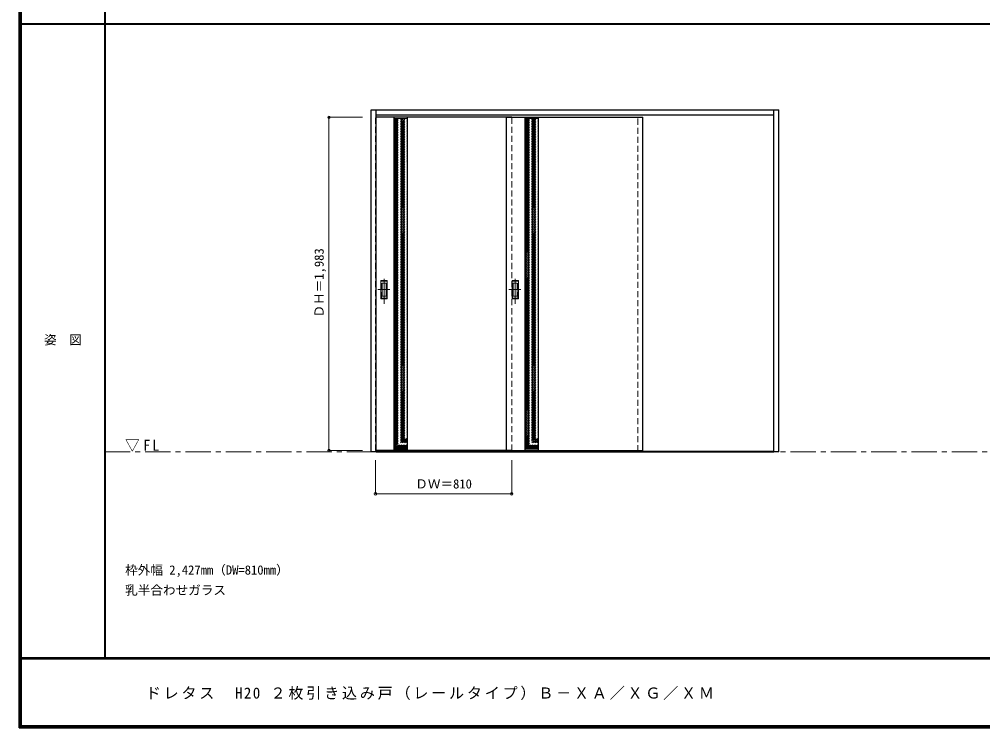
# Model space of a CAD drawing. Units: millimetres, scale not verified. Extents: x -6000 to 5700, y -4307 to 4260.
# Drawn here: x -6000 to -267, y -4205 to 12 of the extents above; entities that cross this region are included whole.
import ezdxf
from ezdxf.enums import TextEntityAlignment as Align

# ---------------------------------------------------------------- set-up
doc = ezdxf.new("R2010")
doc.units = ezdxf.units.MM
doc.header["$LTSCALE"] = 30
doc.header["$PDMODE"] = 32
doc.header["$PDSIZE"] = 15
doc.linetypes.add('CHAIN1', pattern=[8, 5, -1, 1, -1])
doc.linetypes.add('DASHED1', pattern=[1.8, 1.2, -0.6])
for name, color, linetype, lineweight in [('0-1_通り芯', 7, 'CHAIN1', 18), ('0-2_扉', 4, 'DASHED1', 9), ('0-3_仕上げ', 3, 'Continuous', 25), ('0-4_枠', 3, 'Continuous', 25), ('0-6_引手', 7, 'Continuous', 18), ('0-B_寸法', 4, 'Continuous', 9), ('0-C_ハッチ', 4, 'DASHED1', 9), ('F-1_枠', 6, 'Continuous', 40), ('F-A_文字', 7, 'Continuous', 18)]:
    doc.layers.add(name, color=color, linetype=linetype, lineweight=lineweight)
doc.layers.add('0-A_文字', color=7, linetype='Continuous')
doc.styles.add('ＭＳ ゴシック', font='')
doc.styles.get('ＭＳ ゴシック').set_extended_font_data('MS Gothic')

msp = doc.modelspace()

# ---------------------------------------------------------------- linework, layer by layer
at = {"layer": '0-1_通り芯'}
msp.add_line((-5490, -2562.5), (100, -2562.5), dxfattribs=at)
at = {"layer": '0-2_扉'}
for p, q in [((-3880, -2554.5), (-3880, -571.5)), ((-3877, -571.5), (-3880, -571.5)), ((-3070, -2554.5), (-3070, -571.5)), ((-2320, -2559.5), (-2320, -557.5)), ((-2290, -2559.5), (-2290, -557.5)), ((-3877, -2554.5), (-3880, -2554.5))]:
    msp.add_line(p, q, dxfattribs=at)
at = {"layer": '0-2_扉', "color": 3, "linetype": 'Continuous', "lineweight": 25}
for p, q in [((-3070, -571.5), (-3877, -571.5)), ((-3070, -571.5), (-3100, -571.5)), ((-3100, -2554.5), (-3100, -571.5)), ((-3100, -571.5), (-2290, -571.5)), ((-2290, -2554.5), (-2290, -571.5)), ((-3070, -2554.5), (-3877, -2554.5)), ((-3070, -2554.5), (-3100, -2554.5)), ((-3100, -2554.5), (-2290, -2554.5)), ((-3100, -2562.5), (-3070, -2562.5))]:
    msp.add_line(p, q, dxfattribs=at)
at = {"layer": '0-3_仕上げ'}
for p, q in [((-3770, -2554.5), (-3770, -571.5)), ((-3690, -2554.5), (-3690, -571.5)), ((-2990, -2554.5), (-2990, -571.5)), ((-2910, -2554.5), (-2910, -571.5))]:
    msp.add_line(p, q, dxfattribs=at)
at = {"layer": '0-3_仕上げ', "color": 7, "lineweight": 18}
for p, q in [((-3690, -579.5), (-3770, -579.5)), ((-2910, -579.5), (-2990, -579.5)), ((-3690, -2546.5), (-3770, -2546.5)), ((-2910, -2546.5), (-2990, -2546.5))]:
    msp.add_line(p, q, dxfattribs=at)
at = {"layer": '0-4_枠'}
for p, q in [((-3907, -527.5), (-1480, -527.5)), ((-3877, -2562.5), (-3877, -527.5)), ((-3877, -557.5), (-1510, -557.5)), ((-1510, -2562.5), (-1510, -527.5)), ((-1480, -2562.5), (-1480, -527.5)), ((-3877, -2559.5), (-1510, -2559.5)), ((-3877, -2562.5), (-1510, -2562.5)), ((-1480, -2562.5), (-1510, -2562.5))]:
    msp.add_line(p, q, dxfattribs=at)
msp.add_lwpolyline([(-3877, -2562.5), (-3907, -2562.5), (-3907, -527.5)], dxfattribs=at)
at = {"layer": '0-6_引手', "linetype": 'DASHED1'}
for p, q in [((-3845, -1546), (-3813, -1546)), ((-3845, -1648), (-3845, -1546)), ((-3065, -1546), (-3033, -1546)), ((-3065, -1648), (-3065, -1546))]:
    msp.add_line(p, q, dxfattribs=at)
at = {"layer": '0-6_引手', "linetype": 'CHAIN1'}
for p, q in [((-3829, -1682.23), (-3829, -1511.38)), ((-3049, -1682.23), (-3049, -1511.38)), ((-3867.07, -1597), (-3794.56, -1597)), ((-3087.07, -1597), (-3014.56, -1597))]:
    msp.add_line(p, q, dxfattribs=at)
at = {"layer": '0-6_引手'}
for p, q in [((-3810, -1652), (-3810, -1542)), ((-3030, -1652), (-3030, -1542)), ((-3841.5, -1636), (-3841.5, -1558)), ((-3841.5, -1558), (-3816.5, -1558)), ((-3816.5, -1636), (-3816.5, -1558)), ((-3061.5, -1636), (-3061.5, -1558)), ((-3061.5, -1558), (-3036.5, -1558)), ((-3036.5, -1636), (-3036.5, -1558)), ((-3848, -1652), (-3810, -1652)), ((-3841.5, -1636), (-3816.5, -1636)), ((-3068, -1652), (-3030, -1652)), ((-3061.5, -1636), (-3036.5, -1636))]:
    msp.add_line(p, q, dxfattribs=at)
for points in [[(-3848, -1652), (-3848, -1542), (-3810, -1542)], [(-3068, -1652), (-3068, -1542), (-3030, -1542)]]:
    msp.add_lwpolyline(points, dxfattribs=at)
at = {"layer": '0-6_引手', "linetype": 'DASHED1'}
for points in [[(-3845, -1648), (-3813, -1648), (-3813, -1546)], [(-3065, -1648), (-3033, -1648), (-3033, -1546)]]:
    msp.add_lwpolyline(points, dxfattribs=at)
at = {"layer": '0-B_寸法'}
for p, q in [((-4157, -571.5), (-4157, -2554.5)), ((-4157, -571.5), (-3957, -571.5)), ((-4157, -2554.5), (-3957, -2554.5)), ((-3880, -2812.5), (-3880, -2612.5)), ((-3070, -2812.5), (-3070, -2612.5)), ((-3880, -2812.5), (-3070, -2812.5))]:
    msp.add_line(p, q, dxfattribs=at)
at = {"layer": '0-B_寸法', "color": 7}
for p in [(-4157, -571.5), (-4157, -2554.5), (-3880, -2812.5), (-3070, -2812.5)]:
    msp.add_point(p, dxfattribs=at)
at = {"layer": '0-C_ハッチ'}
for p, q in [((-3770, -587.31), (-3762.19, -579.5)), ((-3770, -597.21), (-3752.29, -579.5)), ((-3770, -607.11), (-3742.39, -579.5)), ((-3770, -617.01), (-3732.49, -579.5)), ((-3770, -626.91), (-3722.59, -579.5)), ((-3770, -636.81), (-3712.69, -579.5)), ((-3770, -646.71), (-3702.79, -579.5)), ((-3770, -656.61), (-3692.89, -579.5)), ((-3770, -666.51), (-3690, -586.51)), ((-3770, -676.41), (-3690, -596.41)), ((-3770, -686.31), (-3690, -606.31)), ((-3770, -696.21), (-3690, -616.21)), ((-3770, -706.11), (-3690, -626.11)), ((-2990, -587.31), (-2982.19, -579.5)), ((-2990, -597.21), (-2972.29, -579.5)), ((-2990, -607.11), (-2962.39, -579.5)), ((-2990, -617.01), (-2952.49, -579.5)), ((-2990, -626.91), (-2942.59, -579.5)), ((-2990, -636.81), (-2932.69, -579.5)), ((-2990, -646.71), (-2922.79, -579.5)), ((-2990, -656.61), (-2912.89, -579.5)), ((-2990, -666.51), (-2910, -586.51)), ((-2990, -676.41), (-2910, -596.41)), ((-2990, -686.31), (-2910, -606.31)), ((-2990, -696.21), (-2910, -616.21)), ((-2990, -706.11), (-2910, -626.11)), ((-3770, -716), (-3690, -636)), ((-3770, -725.9), (-3690, -645.9)), ((-3770, -735.8), (-3690, -655.8)), ((-3770, -745.7), (-3690, -665.7)), ((-3770, -755.6), (-3690, -675.6)), ((-3770, -765.5), (-3690, -685.5)), ((-2990, -716), (-2910, -636)), ((-2990, -725.9), (-2910, -645.9)), ((-2990, -735.8), (-2910, -655.8)), ((-2990, -745.7), (-2910, -665.7)), ((-2990, -755.6), (-2910, -675.6)), ((-2990, -765.5), (-2910, -685.5)), ((-3770, -775.4), (-3690, -695.4)), ((-3770, -785.3), (-3690, -705.3)), ((-3770, -795.2), (-3690, -715.2)), ((-3770, -805.1), (-3690, -725.1)), ((-3770, -815), (-3690, -735)), ((-3770, -824.9), (-3690, -744.9)), ((-2990, -775.4), (-2910, -695.4)), ((-2990, -785.3), (-2910, -705.3)), ((-2990, -795.2), (-2910, -715.2)), ((-2990, -805.1), (-2910, -725.1)), ((-2990, -815), (-2910, -735)), ((-2990, -824.9), (-2910, -744.9)), ((-3770, -834.8), (-3690, -754.8)), ((-3770, -844.7), (-3690, -764.7)), ((-3770, -854.6), (-3690, -774.6)), ((-3770, -864.5), (-3690, -784.5)), ((-3770, -874.4), (-3690, -794.4)), ((-2990, -834.8), (-2910, -754.8)), ((-2990, -844.7), (-2910, -764.7)), ((-2990, -854.6), (-2910, -774.6)), ((-2990, -864.5), (-2910, -784.5)), ((-2990, -874.4), (-2910, -794.4)), ((-3770, -884.3), (-3690, -804.3)), ((-3770, -894.2), (-3690, -814.2)), ((-3770, -904.09), (-3690, -824.09)), ((-3770, -913.99), (-3690, -833.99)), ((-3770, -923.89), (-3690, -843.89)), ((-3770, -933.79), (-3690, -853.79)), ((-2990, -884.3), (-2910, -804.3)), ((-2990, -894.2), (-2910, -814.2)), ((-2990, -904.09), (-2910, -824.09)), ((-2990, -913.99), (-2910, -833.99)), ((-2990, -923.89), (-2910, -843.89)), ((-2990, -933.79), (-2910, -853.79)), ((-3770, -943.69), (-3690, -863.69)), ((-3770, -953.59), (-3690, -873.59)), ((-3770, -963.49), (-3690, -883.49)), ((-3770, -973.39), (-3690, -893.39)), ((-3770, -983.29), (-3690, -903.29)), ((-3770, -993.19), (-3690, -913.19)), ((-2990, -943.69), (-2910, -863.69)), ((-2990, -953.59), (-2910, -873.59)), ((-2990, -963.49), (-2910, -883.49)), ((-2990, -973.39), (-2910, -893.39)), ((-2990, -983.29), (-2910, -903.29)), ((-2990, -993.19), (-2910, -913.19)), ((-3770, -1003.09), (-3690, -923.09)), ((-3770, -1012.99), (-3690, -932.99)), ((-3770, -1022.89), (-3690, -942.89)), ((-3770, -1032.79), (-3690, -952.79)), ((-3770, -1042.69), (-3690, -962.69)), ((-3770, -1052.59), (-3690, -972.59)), ((-2990, -1003.09), (-2910, -923.09)), ((-2990, -1012.99), (-2910, -932.99)), ((-2990, -1022.89), (-2910, -942.89)), ((-2990, -1032.79), (-2910, -952.79)), ((-2990, -1042.69), (-2910, -962.69)), ((-2990, -1052.59), (-2910, -972.59)), ((-3770, -1062.49), (-3690, -982.49)), ((-3770, -1072.39), (-3690, -992.39)), ((-3770, -1082.29), (-3690, -1002.29)), ((-3770, -1092.19), (-3690, -1012.19)), ((-3770, -1102.08), (-3690, -1022.08)), ((-2990, -1062.49), (-2910, -982.49)), ((-2990, -1072.39), (-2910, -992.39)), ((-2990, -1082.29), (-2910, -1002.29)), ((-2990, -1092.19), (-2910, -1012.19)), ((-2990, -1102.08), (-2910, -1022.08)), ((-3770, -1111.98), (-3690, -1031.98)), ((-3770, -1121.88), (-3690, -1041.88)), ((-3770, -1131.78), (-3690, -1051.78)), ((-3770, -1141.68), (-3690, -1061.68)), ((-3770, -1151.58), (-3690, -1071.58)), ((-3770, -1161.48), (-3690, -1081.48)), ((-2990, -1111.98), (-2910, -1031.98)), ((-2990, -1121.88), (-2910, -1041.88)), ((-2990, -1131.78), (-2910, -1051.78)), ((-2990, -1141.68), (-2910, -1061.68)), ((-2990, -1151.58), (-2910, -1071.58)), ((-2990, -1161.48), (-2910, -1081.48)), ((-3770, -1171.38), (-3690, -1091.38)), ((-3770, -1181.28), (-3690, -1101.28)), ((-3770, -1191.18), (-3690, -1111.18)), ((-3770, -1201.08), (-3690, -1121.08)), ((-3770, -1210.98), (-3690, -1130.98)), ((-3770, -1220.88), (-3690, -1140.88)), ((-2990, -1171.38), (-2910, -1091.38)), ((-2990, -1181.28), (-2910, -1101.28)), ((-2990, -1191.18), (-2910, -1111.18)), ((-2990, -1201.08), (-2910, -1121.08)), ((-2990, -1210.98), (-2910, -1130.98)), ((-2990, -1220.88), (-2910, -1140.88)), ((-3770, -1230.78), (-3690, -1150.78)), ((-3770, -1240.68), (-3690, -1160.68)), ((-3770, -1250.58), (-3690, -1170.58)), ((-3770, -1260.48), (-3690, -1180.48)), ((-3770, -1270.38), (-3690, -1190.38)), ((-3770, -1280.28), (-3690, -1200.28)), ((-2990, -1230.78), (-2910, -1150.78)), ((-2990, -1240.68), (-2910, -1160.68)), ((-2990, -1250.58), (-2910, -1170.58)), ((-2990, -1260.48), (-2910, -1180.48)), ((-2990, -1270.38), (-2910, -1190.38)), ((-2990, -1280.28), (-2910, -1200.28)), ((-3770, -1290.18), (-3690, -1210.18)), ((-3770, -1300.07), (-3690, -1220.07)), ((-3770, -1309.97), (-3690, -1229.97)), ((-3770, -1319.87), (-3690, -1239.87)), ((-3770, -1329.77), (-3690, -1249.77)), ((-3770, -1339.67), (-3690, -1259.67)), ((-2990, -1290.18), (-2910, -1210.18)), ((-2990, -1300.07), (-2910, -1220.07)), ((-2990, -1309.97), (-2910, -1229.97)), ((-2990, -1319.87), (-2910, -1239.87)), ((-2990, -1329.77), (-2910, -1249.77)), ((-2990, -1339.67), (-2910, -1259.67)), ((-3770, -1349.57), (-3690, -1269.57)), ((-3770, -1359.47), (-3690, -1279.47)), ((-3770, -1369.37), (-3690, -1289.37)), ((-3770, -1379.27), (-3690, -1299.27)), ((-3770, -1389.17), (-3690, -1309.17)), ((-2990, -1349.57), (-2910, -1269.57)), ((-2990, -1359.47), (-2910, -1279.47)), ((-2990, -1369.37), (-2910, -1289.37)), ((-2990, -1379.27), (-2910, -1299.27)), ((-2990, -1389.17), (-2910, -1309.17)), ((-3770, -1399.07), (-3690, -1319.07)), ((-3770, -1408.97), (-3690, -1328.97)), ((-3770, -1418.87), (-3690, -1338.87)), ((-3770, -1428.77), (-3690, -1348.77)), ((-3770, -1438.67), (-3690, -1358.67)), ((-3770, -1448.57), (-3690, -1368.57)), ((-2990, -1399.07), (-2910, -1319.07)), ((-2990, -1408.97), (-2910, -1328.97)), ((-2990, -1418.87), (-2910, -1338.87)), ((-2990, -1428.77), (-2910, -1348.77)), ((-2990, -1438.67), (-2910, -1358.67)), ((-2990, -1448.57), (-2910, -1368.57)), ((-3770, -1458.47), (-3690, -1378.47)), ((-3770, -1468.37), (-3690, -1388.37)), ((-3770, -1478.27), (-3690, -1398.27)), ((-3770, -1488.17), (-3690, -1408.17)), ((-3770, -1498.06), (-3690, -1418.06)), ((-3770, -1507.96), (-3690, -1427.96)), ((-2990, -1458.47), (-2910, -1378.47)), ((-2990, -1468.37), (-2910, -1388.37)), ((-2990, -1478.27), (-2910, -1398.27)), ((-2990, -1488.17), (-2910, -1408.17)), ((-2990, -1498.06), (-2910, -1418.06)), ((-2990, -1507.96), (-2910, -1427.96)), ((-3770, -1517.86), (-3690, -1437.86)), ((-3770, -1527.76), (-3690, -1447.76)), ((-3770, -1537.66), (-3690, -1457.66)), ((-3770, -1547.56), (-3690, -1467.56)), ((-3770, -1557.46), (-3690, -1477.46)), ((-3770, -1567.36), (-3690, -1487.36)), ((-2990, -1517.86), (-2910, -1437.86)), ((-2990, -1527.76), (-2910, -1447.76)), ((-2990, -1537.66), (-2910, -1457.66)), ((-2990, -1547.56), (-2910, -1467.56)), ((-2990, -1557.46), (-2910, -1477.46)), ((-2990, -1567.36), (-2910, -1487.36)), ((-3770, -1577.26), (-3690, -1497.26)), ((-3770, -1587.16), (-3690, -1507.16)), ((-3770, -1597.06), (-3690, -1517.06)), ((-3770, -1606.96), (-3690, -1526.96)), ((-3770, -1616.86), (-3690, -1536.86)), ((-3770, -1626.76), (-3690, -1546.76)), ((-2990, -1577.26), (-2910, -1497.26)), ((-2990, -1587.16), (-2910, -1507.16)), ((-2990, -1597.06), (-2910, -1517.06)), ((-2990, -1606.96), (-2910, -1526.96)), ((-2990, -1616.86), (-2910, -1536.86)), ((-2990, -1626.76), (-2910, -1546.76)), ((-3770, -1636.66), (-3690, -1556.66)), ((-3770, -1646.56), (-3690, -1566.56)), ((-3770, -1656.46), (-3690, -1576.46)), ((-3770, -1666.36), (-3690, -1586.36)), ((-3770, -1676.26), (-3690, -1596.26)), ((-2990, -1636.66), (-2910, -1556.66)), ((-2990, -1646.56), (-2910, -1566.56)), ((-2990, -1656.46), (-2910, -1576.46)), ((-2990, -1666.36), (-2910, -1586.36)), ((-2990, -1676.26), (-2910, -1596.26)), ((-3770, -1686.16), (-3690, -1606.16)), ((-3770, -1696.05), (-3690, -1616.05)), ((-3770, -1705.95), (-3690, -1625.95)), ((-3770, -1715.85), (-3690, -1635.85)), ((-3770, -1725.75), (-3690, -1645.75)), ((-3770, -1735.65), (-3690, -1655.65)), ((-2990, -1686.16), (-2910, -1606.16)), ((-2990, -1696.05), (-2910, -1616.05)), ((-2990, -1705.95), (-2910, -1625.95)), ((-2990, -1715.85), (-2910, -1635.85)), ((-2990, -1725.75), (-2910, -1645.75)), ((-2990, -1735.65), (-2910, -1655.65)), ((-3770, -1745.55), (-3690, -1665.55)), ((-3770, -1755.45), (-3690, -1675.45)), ((-3770, -1765.35), (-3690, -1685.35)), ((-3770, -1775.25), (-3690, -1695.25)), ((-3770, -1785.15), (-3690, -1705.15)), ((-3770, -1795.05), (-3690, -1715.05)), ((-2990, -1745.55), (-2910, -1665.55)), ((-2990, -1755.45), (-2910, -1675.45)), ((-2990, -1765.35), (-2910, -1685.35)), ((-2990, -1775.25), (-2910, -1695.25)), ((-2990, -1785.15), (-2910, -1705.15)), ((-2990, -1795.05), (-2910, -1715.05)), ((-3770, -1804.95), (-3690, -1724.95)), ((-3770, -1814.85), (-3690, -1734.85)), ((-3770, -1824.75), (-3690, -1744.75)), ((-3770, -1834.65), (-3690, -1754.65)), ((-3770, -1844.55), (-3690, -1764.55)), ((-3770, -1854.45), (-3690, -1774.45)), ((-2990, -1804.95), (-2910, -1724.95)), ((-2990, -1814.85), (-2910, -1734.85)), ((-2990, -1824.75), (-2910, -1744.75)), ((-2990, -1834.65), (-2910, -1754.65)), ((-2990, -1844.55), (-2910, -1764.55)), ((-2990, -1854.45), (-2910, -1774.45)), ((-3770, -1864.35), (-3690, -1784.35)), ((-3770, -1874.25), (-3690, -1794.25)), ((-3770, -1884.14), (-3690, -1804.14)), ((-3770, -1894.04), (-3690, -1814.04)), ((-3770, -1903.94), (-3690, -1823.94)), ((-3770, -1913.84), (-3690, -1833.84)), ((-2990, -1864.35), (-2910, -1784.35)), ((-2990, -1874.25), (-2910, -1794.25)), ((-2990, -1884.14), (-2910, -1804.14)), ((-2990, -1894.04), (-2910, -1814.04)), ((-2990, -1903.94), (-2910, -1823.94)), ((-2990, -1913.84), (-2910, -1833.84)), ((-3770, -1923.74), (-3690, -1843.74)), ((-3770, -1933.64), (-3690, -1853.64)), ((-3770, -1943.54), (-3690, -1863.54)), ((-3770, -1953.44), (-3690, -1873.44)), ((-3770, -1963.34), (-3690, -1883.34)), ((-2990, -1923.74), (-2910, -1843.74)), ((-2990, -1933.64), (-2910, -1853.64)), ((-2990, -1943.54), (-2910, -1863.54)), ((-2990, -1953.44), (-2910, -1873.44)), ((-2990, -1963.34), (-2910, -1883.34)), ((-3770, -1973.24), (-3690, -1893.24)), ((-3770, -1983.14), (-3690, -1903.14)), ((-3770, -1993.04), (-3690, -1913.04)), ((-3770, -2002.94), (-3690, -1922.94)), ((-3770, -2012.84), (-3690, -1932.84)), ((-3770, -2022.74), (-3690, -1942.74)), ((-2990, -1973.24), (-2910, -1893.24)), ((-2990, -1983.14), (-2910, -1903.14)), ((-2990, -1993.04), (-2910, -1913.04)), ((-2990, -2002.94), (-2910, -1922.94)), ((-2990, -2012.84), (-2910, -1932.84)), ((-2990, -2022.74), (-2910, -1942.74)), ((-3770, -2032.64), (-3690, -1952.64)), ((-3770, -2042.54), (-3690, -1962.54)), ((-3770, -2052.44), (-3690, -1972.44)), ((-3770, -2062.34), (-3690, -1982.34)), ((-3770, -2072.24), (-3690, -1992.24)), ((-3770, -2082.13), (-3690, -2002.13)), ((-2990, -2032.64), (-2910, -1952.64)), ((-2990, -2042.54), (-2910, -1962.54)), ((-2990, -2052.44), (-2910, -1972.44)), ((-2990, -2062.34), (-2910, -1982.34)), ((-2990, -2072.24), (-2910, -1992.24)), ((-2990, -2082.13), (-2910, -2002.13)), ((-3770, -2092.03), (-3690, -2012.03)), ((-3770, -2101.93), (-3690, -2021.93)), ((-3770, -2111.83), (-3690, -2031.83)), ((-3770, -2121.73), (-3690, -2041.73)), ((-3770, -2131.63), (-3690, -2051.63)), ((-3770, -2141.53), (-3690, -2061.53)), ((-2990, -2092.03), (-2910, -2012.03)), ((-2990, -2101.93), (-2910, -2021.93)), ((-2990, -2111.83), (-2910, -2031.83)), ((-2990, -2121.73), (-2910, -2041.73)), ((-2990, -2131.63), (-2910, -2051.63)), ((-2990, -2141.53), (-2910, -2061.53)), ((-3770, -2151.43), (-3690, -2071.43)), ((-3770, -2161.33), (-3690, -2081.33)), ((-3770, -2171.23), (-3690, -2091.23)), ((-3770, -2181.13), (-3690, -2101.13)), ((-3770, -2191.03), (-3690, -2111.03)), ((-3770, -2200.93), (-3690, -2120.93)), ((-2990, -2151.43), (-2910, -2071.43)), ((-2990, -2161.33), (-2910, -2081.33)), ((-2990, -2171.23), (-2910, -2091.23)), ((-2990, -2181.13), (-2910, -2101.13)), ((-2990, -2191.03), (-2910, -2111.03)), ((-2990, -2200.93), (-2910, -2120.93)), ((-3770, -2210.83), (-3690, -2130.83)), ((-3770, -2220.73), (-3690, -2140.73)), ((-3770, -2230.63), (-3690, -2150.63)), ((-3770, -2240.53), (-3690, -2160.53)), ((-3770, -2250.43), (-3690, -2170.43)), ((-2990, -2210.83), (-2910, -2130.83)), ((-2990, -2220.73), (-2910, -2140.73)), ((-2990, -2230.63), (-2910, -2150.63)), ((-2990, -2240.53), (-2910, -2160.53)), ((-2990, -2250.43), (-2910, -2170.43)), ((-3770, -2260.33), (-3690, -2180.33)), ((-3770, -2270.23), (-3690, -2190.23)), ((-3770, -2280.12), (-3690, -2200.12)), ((-3770, -2290.02), (-3690, -2210.02)), ((-3770, -2299.92), (-3690, -2219.92)), ((-3770, -2309.82), (-3690, -2229.82)), ((-2990, -2260.33), (-2910, -2180.33)), ((-2990, -2270.23), (-2910, -2190.23)), ((-2990, -2280.12), (-2910, -2200.12)), ((-2990, -2290.02), (-2910, -2210.02)), ((-2990, -2299.92), (-2910, -2219.92)), ((-2990, -2309.82), (-2910, -2229.82)), ((-3770, -2319.72), (-3690, -2239.72)), ((-3770, -2329.62), (-3690, -2249.62)), ((-3770, -2339.52), (-3690, -2259.52)), ((-3770, -2349.42), (-3690, -2269.42)), ((-3770, -2359.32), (-3690, -2279.32)), ((-3770, -2369.22), (-3690, -2289.22)), ((-2990, -2319.72), (-2910, -2239.72)), ((-2990, -2329.62), (-2910, -2249.62)), ((-2990, -2339.52), (-2910, -2259.52)), ((-2990, -2349.42), (-2910, -2269.42)), ((-2990, -2359.32), (-2910, -2279.32)), ((-2990, -2369.22), (-2910, -2289.22)), ((-3770, -2379.12), (-3690, -2299.12)), ((-3770, -2389.02), (-3690, -2309.02)), ((-3770, -2398.92), (-3690, -2318.92)), ((-3770, -2408.82), (-3690, -2328.82)), ((-3770, -2418.72), (-3690, -2338.72)), ((-3770, -2428.62), (-3690, -2348.62)), ((-2990, -2379.12), (-2910, -2299.12)), ((-2990, -2389.02), (-2910, -2309.02)), ((-2990, -2398.92), (-2910, -2318.92)), ((-2990, -2408.82), (-2910, -2328.82)), ((-2990, -2418.72), (-2910, -2338.72)), ((-2990, -2428.62), (-2910, -2348.62)), ((-3770, -2438.52), (-3690, -2358.52)), ((-3770, -2448.42), (-3690, -2368.42)), ((-3770, -2458.32), (-3690, -2378.32)), ((-3770, -2468.22), (-3690, -2388.22)), ((-3770, -2478.11), (-3690, -2398.11)), ((-2990, -2438.52), (-2910, -2358.52)), ((-2990, -2448.42), (-2910, -2368.42)), ((-2990, -2458.32), (-2910, -2378.32)), ((-2990, -2468.22), (-2910, -2388.22)), ((-2990, -2478.11), (-2910, -2398.11)), ((-3770, -2488.01), (-3690, -2408.01)), ((-3770, -2497.91), (-3690, -2417.91)), ((-3770, -2507.81), (-3690, -2427.81)), ((-3770, -2517.71), (-3690, -2437.71)), ((-3770, -2527.61), (-3690, -2447.61)), ((-3770, -2537.51), (-3690, -2457.51)), ((-2990, -2488.01), (-2910, -2408.01)), ((-2990, -2497.91), (-2910, -2417.91)), ((-2990, -2507.81), (-2910, -2427.81)), ((-2990, -2517.71), (-2910, -2437.71)), ((-2990, -2527.61), (-2910, -2447.61)), ((-2990, -2537.51), (-2910, -2457.51)), ((-3769.09, -2546.5), (-3690, -2467.41)), ((-3759.19, -2546.5), (-3690, -2477.31)), ((-3749.29, -2546.5), (-3690, -2487.21)), ((-3739.39, -2546.5), (-3690, -2497.11)), ((-3729.49, -2546.5), (-3690, -2507.01)), ((-3719.59, -2546.5), (-3690, -2516.91)), ((-2989.09, -2546.5), (-2910, -2467.41)), ((-2979.19, -2546.5), (-2910, -2477.31)), ((-2969.29, -2546.5), (-2910, -2487.21)), ((-2959.39, -2546.5), (-2910, -2497.11)), ((-2949.49, -2546.5), (-2910, -2507.01)), ((-2939.59, -2546.5), (-2910, -2516.91)), ((-3709.69, -2546.5), (-3690, -2526.81)), ((-3699.79, -2546.5), (-3690, -2536.71)), ((-2929.69, -2546.5), (-2910, -2526.81)), ((-2919.79, -2546.5), (-2910, -2536.71))]:
    msp.add_line(p, q, dxfattribs=at)
at = {"layer": 'F-1_枠'}
for p, q in [((-6000, 4175), (-6000, -4205)), ((-5995, 4175), (-5995, -4205)), ((-5990, 4175), (-5990, -4205)), ((-5490, 4175), (-5490, -3790)), ((-6000, -15.5), (5700, -15.5)), ((5700, -3790), (-6000, -3790)), ((5700, -3795), (-6000, -3795)), ((5700, -4195), (-6000, -4195)), ((5700, -4200), (-6000, -4200)), ((5700, -4205), (-6000, -4205))]:
    msp.add_line(p, q, dxfattribs=at)

# ---------------------------------------------------------------- texts
at = {"layer": '0-A_文字', "style": 'ＭＳ ゴシック'}
for s, p in [('枠外幅 2,427mm（DW=810mm）', (-5370, -3310)), ('乳半合わせガラス', (-5370, -3430))]:
    msp.add_text(s, height=54.99, dxfattribs=at).set_placement(p, align=Align.BOTTOM_LEFT)
at = {"layer": '0-A_文字', "insert": (-5370, -2562.5), "char_height": 65.98, "attachment_point": 7, "style": 'ＭＳ ゴシック'}
msp.add_mtext('\\T1.26;\\W0.95;▽FL', dxfattribs=at)
at = {"layer": '0-B_寸法', "color": 7, "style": 'ＭＳ ゴシック'}
msp.add_text('ＤＨ＝1,983', height=54.99, rotation=90, dxfattribs=at).set_placement((-4172, -1763.25), align=Align.BOTTOM_LEFT)
msp.add_text('ＤＷ＝810', height=54.99, dxfattribs=at).set_placement((-3643.75, -2797.5), align=Align.BOTTOM_LEFT)
at = {"layer": 'F-A_文字', "style": 'ＭＳ ゴシック'}
msp.add_text('姿\u3000図', height=54.99, dxfattribs=at).set_placement((-5852.5, -1940.25), align=Align.BOTTOM_LEFT)
at = {"layer": 'F-A_文字', "insert": (-5247.55, -4040), "char_height": 65.98, "attachment_point": 7, "style": 'ＭＳ ゴシック'}
msp.add_mtext('\\T1.18;ドレタス\u3000H20\\~２枚引き込み戸（レールタイプ）Ｂ－ＸＡ／ＸＧ／ＸＭ', dxfattribs=at)

doc.saveas('drawing.dxf')
